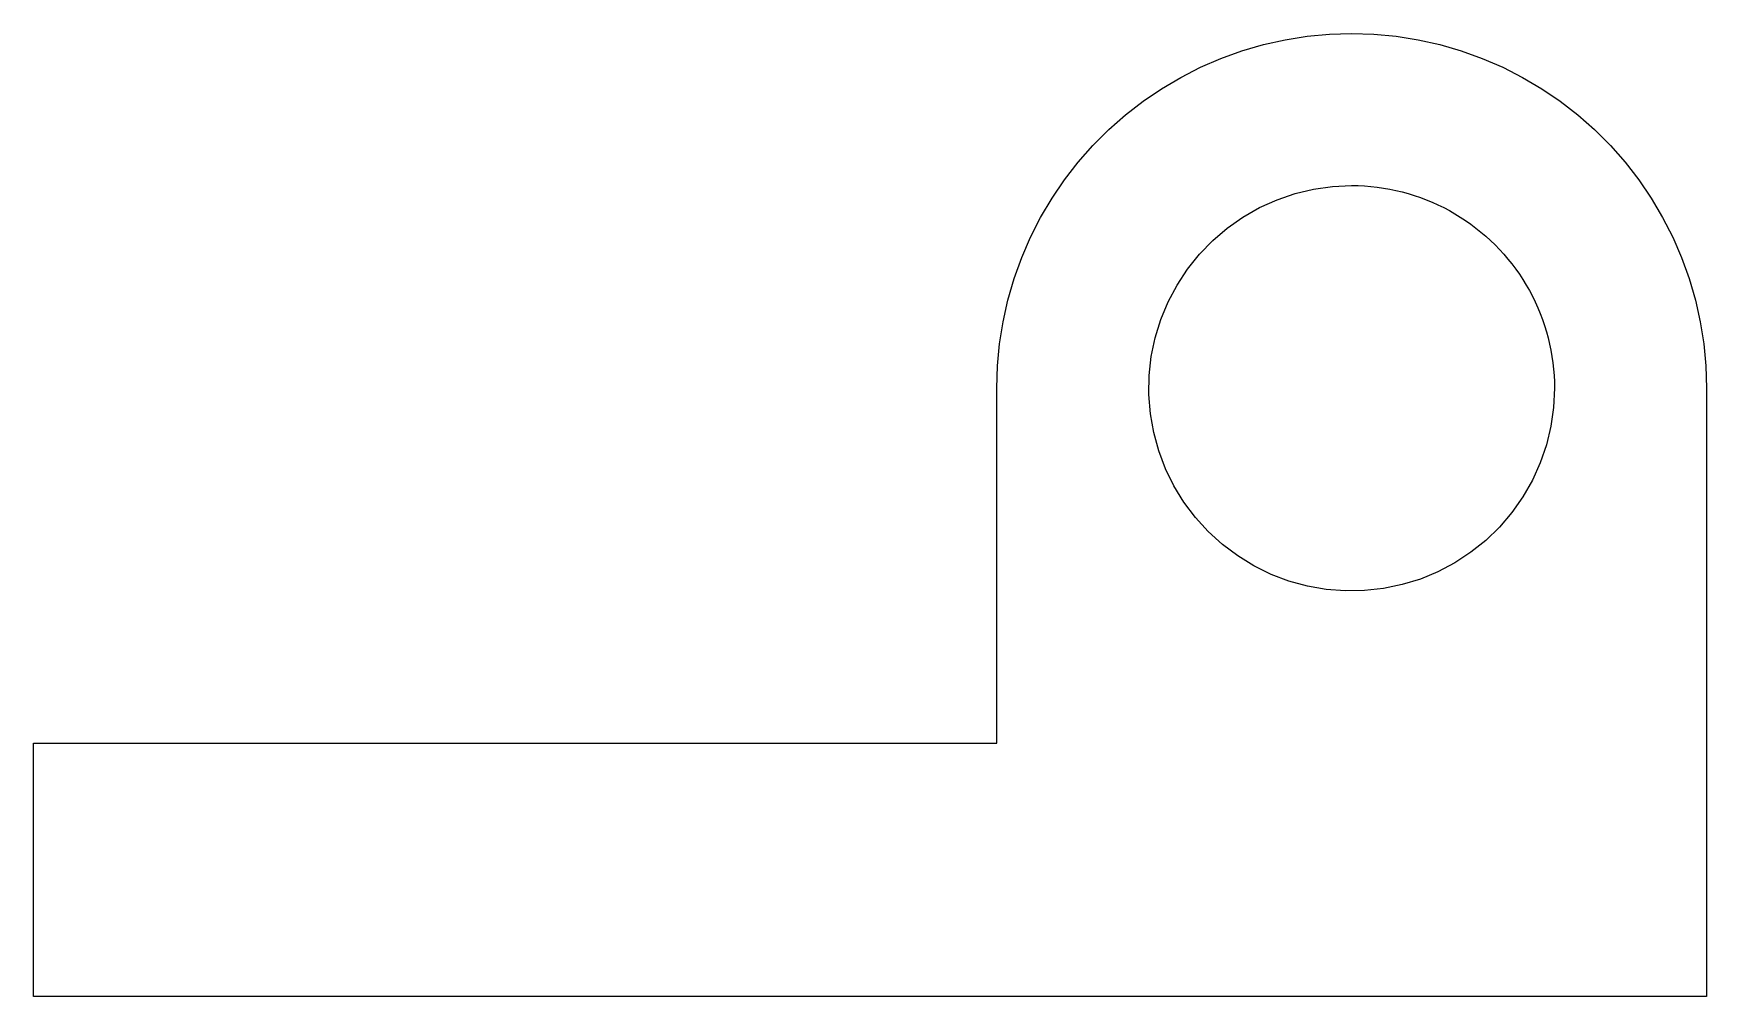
# Model space of a CAD drawing. Header units: metres. Extents: x -29 to 4, y 0 to 19.
import ezdxf

# ---------------------------------------------------------------- set-up
doc = ezdxf.new("R2010")
doc.units = ezdxf.units.M

msp = doc.modelspace()

# ---------------------------------------------------------------- linework, layer by layer
for points in [[(-10, 12), (-9.986, 12.44), (-9.945, 12.877), (-9.876, 13.312), (-9.78, 13.741), (-9.657, 14.163), (-9.508, 14.577), (-9.334, 14.98), (-9.134, 15.372), (-8.91, 15.751), (-8.663, 16.114), (-8.394, 16.462), (-8.103, 16.792), (-7.792, 17.103), (-7.462, 17.394), (-7.114, 17.663), (-6.751, 17.91), (-6.372, 18.134), (-5.98, 18.334), (-5.577, 18.508), (-5.163, 18.657), (-4.741, 18.78), (-4.312, 18.876), (-3.877, 18.945), (-3.44, 18.986), (-3, 19), (-2.56, 18.986), (-2.123, 18.945), (-1.688, 18.876), (-1.259, 18.78), (-0.837, 18.657), (-0.423, 18.508), (-0.02, 18.334), (0.372, 18.134), (0.751, 17.91), (1.114, 17.663), (1.462, 17.394), (1.792, 17.103), (2.103, 16.792), (2.394, 16.462), (2.663, 16.114), (2.91, 15.751), (3.134, 15.372), (3.334, 14.98), (3.508, 14.577), (3.657, 14.163), (3.78, 13.741), (3.876, 13.312), (3.945, 12.877), (3.986, 12.44), (4, 12)], [(1, 12), (0.982, 11.624), (0.929, 11.25), (0.841, 10.884), (0.719, 10.528), (0.564, 10.184), (0.377, 9.857), (0.161, 9.548), (-0.084, 9.262), (-0.355, 9), (-0.649, 8.764), (-0.964, 8.557), (-1.297, 8.381), (-1.645, 8.236), (-2.005, 8.126), (-2.374, 8.049), (-2.749, 8.008), (-3.126, 8.002), (-3.501, 8.032), (-3.873, 8.096), (-4.236, 8.196), (-4.589, 8.329), (-4.927, 8.495), (-5.248, 8.692), (-5.55, 8.918), (-5.828, 9.172), (-6.082, 9.45), (-6.308, 9.752), (-6.505, 10.073), (-6.671, 10.411), (-6.804, 10.764), (-6.904, 11.127), (-6.968, 11.499), (-6.998, 11.874), (-6.992, 12.251), (-6.951, 12.626), (-6.874, 12.995), (-6.764, 13.355), (-6.619, 13.703), (-6.443, 14.036), (-6.236, 14.351), (-6, 14.645), (-5.738, 14.916), (-5.452, 15.161), (-5.143, 15.377), (-4.816, 15.564), (-4.472, 15.719), (-4.116, 15.841), (-3.75, 15.929), (-3.376, 15.982), (-3, 16)], [(-3, 16), (-2.874, 15.998), (-2.749, 15.992), (-2.624, 15.982), (-2.499, 15.968), (-2.374, 15.951), (-2.25, 15.929), (-2.127, 15.904), (-2.005, 15.874), (-1.884, 15.841), (-1.764, 15.804), (-1.645, 15.764), (-1.528, 15.719), (-1.411, 15.671), (-1.297, 15.619), (-1.184, 15.564), (-1.073, 15.505), (-0.964, 15.443), (-0.857, 15.377), (-0.752, 15.308), (-0.649, 15.236), (-0.548, 15.161), (-0.45, 15.082), (-0.355, 15), (-0.262, 14.916), (-0.172, 14.828), (-0.084, 14.738), (0, 14.645), (0.082, 14.55), (0.161, 14.452), (0.236, 14.351), (0.308, 14.248), (0.377, 14.143), (0.443, 14.036), (0.505, 13.927), (0.564, 13.816), (0.619, 13.703), (0.671, 13.589), (0.719, 13.472), (0.764, 13.355), (0.804, 13.236), (0.841, 13.116), (0.874, 12.995), (0.904, 12.873), (0.929, 12.75), (0.951, 12.626), (0.968, 12.501), (0.982, 12.376), (0.992, 12.251), (0.998, 12.126), (1, 12)], [(-10, 5), (-10, 5.14), (-10, 5.28), (-10, 5.42), (-10, 5.56), (-10, 5.7), (-10, 5.84), (-10, 5.98), (-10, 6.12), (-10, 6.26), (-10, 6.4), (-10, 6.54), (-10, 6.68), (-10, 6.82), (-10, 6.96), (-10, 7.1), (-10, 7.24), (-10, 7.38), (-10, 7.52), (-10, 7.66), (-10, 7.8), (-10, 7.94), (-10, 8.08), (-10, 8.22), (-10, 8.36), (-10, 8.5), (-10, 8.64), (-10, 8.78), (-10, 8.92), (-10, 9.06), (-10, 9.2), (-10, 9.34), (-10, 9.48), (-10, 9.62), (-10, 9.76), (-10, 9.9), (-10, 10.04), (-10, 10.18), (-10, 10.32), (-10, 10.46), (-10, 10.6), (-10, 10.74), (-10, 10.88), (-10, 11.02), (-10, 11.16), (-10, 11.3), (-10, 11.44), (-10, 11.58), (-10, 11.72), (-10, 11.86), (-10, 12)], [(-10, 5), (-10, 5.14), (-10, 5.28), (-10, 5.42), (-10, 5.56), (-10, 5.7), (-10, 5.84), (-10, 5.98), (-10, 6.12), (-10, 6.26), (-10, 6.4), (-10, 6.54), (-10, 6.68), (-10, 6.82), (-10, 6.96), (-10, 7.1), (-10, 7.24), (-10, 7.38), (-10, 7.52), (-10, 7.66), (-10, 7.8), (-10, 7.94), (-10, 8.08), (-10, 8.22), (-10, 8.36), (-10, 8.5), (-10, 8.64), (-10, 8.78), (-10, 8.92), (-10, 9.06), (-10, 9.2), (-10, 9.34), (-10, 9.48), (-10, 9.62), (-10, 9.76), (-10, 9.9), (-10, 10.04), (-10, 10.18), (-10, 10.32), (-10, 10.46), (-10, 10.6), (-10, 10.74), (-10, 10.88), (-10, 11.02), (-10, 11.16), (-10, 11.3), (-10, 11.44), (-10, 11.58), (-10, 11.72), (-10, 11.86), (-10, 12)], [(4, 12), (4, 11.76), (4, 11.52), (4, 11.28), (4, 11.04), (4, 10.8), (4, 10.56), (4, 10.32), (4, 10.08), (4, 9.84), (4, 9.6), (4, 9.36), (4, 9.12), (4, 8.88), (4, 8.64), (4, 8.4), (4, 8.16), (4, 7.92), (4, 7.68), (4, 7.44), (4, 7.2), (4, 6.96), (4, 6.72), (4, 6.48), (4, 6.24), (4, 6), (4, 5.76), (4, 5.52), (4, 5.28), (4, 5.04), (4, 4.8), (4, 4.56), (4, 4.32), (4, 4.08), (4, 3.84), (4, 3.6), (4, 3.36), (4, 3.12), (4, 2.88), (4, 2.64), (4, 2.4), (4, 2.16), (4, 1.92), (4, 1.68), (4, 1.44), (4, 1.2), (4, 0.96), (4, 0.72), (4, 0.48), (4, 0.24), (4, 0)], [(-29, 0), (-29, 0.1), (-29, 0.2), (-29, 0.3), (-29, 0.4), (-29, 0.5), (-29, 0.6), (-29, 0.7), (-29, 0.8), (-29, 0.9), (-29, 1), (-29, 1.1), (-29, 1.2), (-29, 1.3), (-29, 1.4), (-29, 1.5), (-29, 1.6), (-29, 1.7), (-29, 1.8), (-29, 1.9), (-29, 2), (-29, 2.1), (-29, 2.2), (-29, 2.3), (-29, 2.4), (-29, 2.5), (-29, 2.6), (-29, 2.7), (-29, 2.8), (-29, 2.9), (-29, 3), (-29, 3.1), (-29, 3.2), (-29, 3.3), (-29, 3.4), (-29, 3.5), (-29, 3.6), (-29, 3.7), (-29, 3.8), (-29, 3.9), (-29, 4), (-29, 4.1), (-29, 4.2), (-29, 4.3), (-29, 4.4), (-29, 4.5), (-29, 4.6), (-29, 4.7), (-29, 4.8), (-29, 4.9), (-29, 5)], [(-29, 5), (-28.62, 5), (-28.24, 5), (-27.86, 5), (-27.48, 5), (-27.1, 5), (-26.72, 5), (-26.34, 5), (-25.96, 5), (-25.58, 5), (-25.2, 5), (-24.82, 5), (-24.44, 5), (-24.06, 5), (-23.68, 5), (-23.3, 5), (-22.92, 5), (-22.54, 5), (-22.16, 5), (-21.78, 5), (-21.4, 5), (-21.02, 5), (-20.64, 5), (-20.26, 5), (-19.88, 5), (-19.5, 5), (-19.12, 5), (-18.74, 5), (-18.36, 5), (-17.98, 5), (-17.6, 5), (-17.22, 5), (-16.84, 5), (-16.46, 5), (-16.08, 5), (-15.7, 5), (-15.32, 5), (-14.94, 5), (-14.56, 5), (-14.18, 5), (-13.8, 5), (-13.42, 5), (-13.04, 5), (-12.66, 5), (-12.28, 5), (-11.9, 5), (-11.52, 5), (-11.14, 5), (-10.76, 5), (-10.38, 5), (-10, 5)], [(-20, 5), (-19.8, 5), (-19.6, 5), (-19.4, 5), (-19.2, 5), (-19, 5), (-18.8, 5), (-18.6, 5), (-18.4, 5), (-18.2, 5), (-18, 5), (-17.8, 5), (-17.6, 5), (-17.4, 5), (-17.2, 5), (-17, 5), (-16.8, 5), (-16.6, 5), (-16.4, 5), (-16.2, 5), (-16, 5), (-15.8, 5), (-15.6, 5), (-15.4, 5), (-15.2, 5), (-15, 5), (-14.8, 5), (-14.6, 5), (-14.4, 5), (-14.2, 5), (-14, 5), (-13.8, 5), (-13.6, 5), (-13.4, 5), (-13.2, 5), (-13, 5), (-12.8, 5), (-12.6, 5), (-12.4, 5), (-12.2, 5), (-12, 5), (-11.8, 5), (-11.6, 5), (-11.4, 5), (-11.2, 5), (-11, 5), (-10.8, 5), (-10.6, 5), (-10.4, 5), (-10.2, 5), (-10, 5)], [(4, 0), (3.34, 0), (2.68, 0), (2.02, 0), (1.36, 0), (0.7, 0), (0.04, 0), (-0.62, 0), (-1.28, 0), (-1.94, 0), (-2.6, 0), (-3.26, 0), (-3.92, 0), (-4.58, 0), (-5.24, 0), (-5.9, 0), (-6.56, 0), (-7.22, 0), (-7.88, 0), (-8.54, 0), (-9.2, 0), (-9.86, 0), (-10.52, 0), (-11.18, 0), (-11.84, 0), (-12.5, 0), (-13.16, 0), (-13.82, 0), (-14.48, 0), (-15.14, 0), (-15.8, 0), (-16.46, 0), (-17.12, 0), (-17.78, 0), (-18.44, 0), (-19.1, 0), (-19.76, 0), (-20.42, 0), (-21.08, 0), (-21.74, 0), (-22.4, 0), (-23.06, 0), (-23.72, 0), (-24.38, 0), (-25.04, 0), (-25.7, 0), (-26.36, 0), (-27.02, 0), (-27.68, 0), (-28.34, 0), (-29, 0)]]:
    msp.add_lwpolyline(points)

doc.saveas('drawing.dxf')
